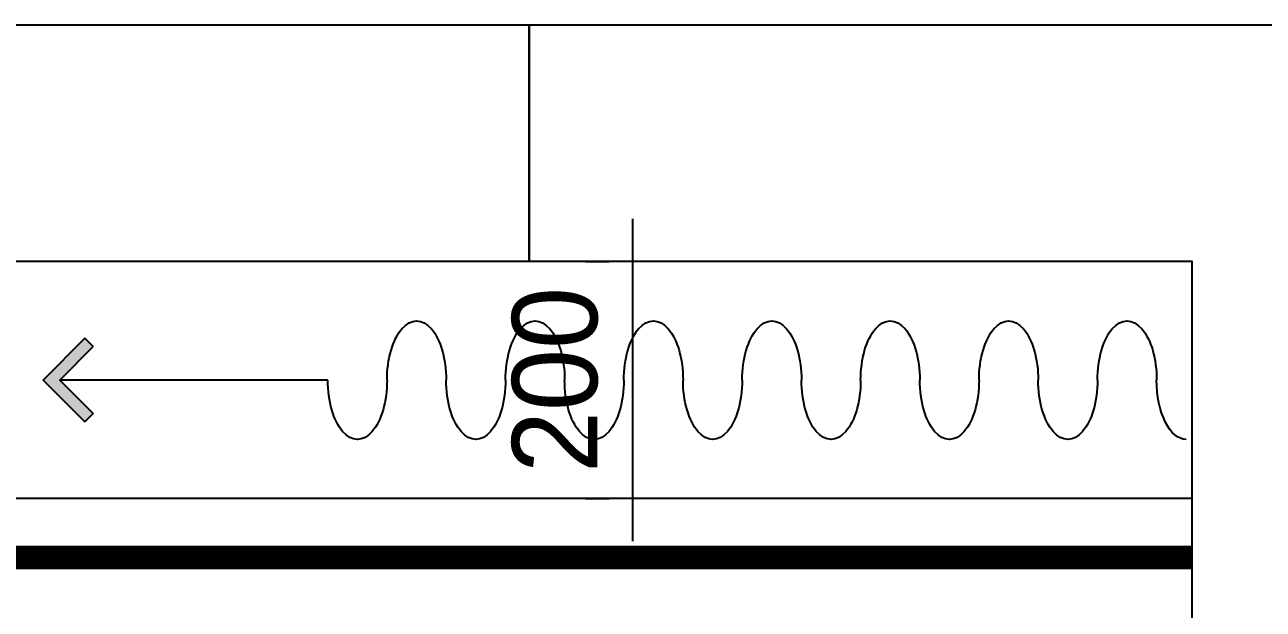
# Model space of a CAD drawing. Header units: millimetres. Extents: x 346859 to 753976, y -86090 to 5333.
# Drawn here: x 429527 to 430573, y -13526 to -13032 of the extents above; entities that cross this region are included whole.
import ezdxf

# ---------------------------------------------------------------- set-up
doc = ezdxf.new("R2010")
doc.units = ezdxf.units.MM
doc.header["$LTSCALE"] = 60
doc.linetypes.add('HID', pattern=[2.5, 1.5, -1])
for name, color, linetype in [('01. F-소품', 3, 'Continuous'), ('04-WIN', 4, 'Continuous'), ('07-DIM WAL', 5, 'Continuous'), ('2CONTINUOUS', 2, 'Continuous'), ('3.기호.계단선', 30, 'Continuous'), ('CEIL-LIGHT', 7, 'Continuous')]:
    doc.layers.add(name, color=color, linetype=linetype)
doc.styles.add('YOURNAME', font='HY울릉도M.TTF')
doc.dimstyles.new('40', dxfattribs={"dimscale": 40, "dimtxt": 1.8, "dimasz": 0.9, "dimexe": 0.5, "dimexo": 1, "dimgap": 0.7, "dimtad": 1, "dimdec": 0, "dimzin": 0, "dimdsep": 46, "dimtxsty": 'YOURNAME', "dimblk": 'NONE', "dimcen": 0, "dimclrd": 1, "dimclre": 1, "dimclrt": 7, "dimadec": 0, "dimazin": 0, "dimtfac": 1, "dimtdec": 0, "dimtix": 1, "dimtmove": 2, "dimatfit": 3, "dimldrblk": 'NONE', "dimfxl": 1, "dimtolj": 1, "dimtzin": 0, "dimarcsym": 0})

# ---------------------------------------------------------------- blocks, each defined once
blk = doc.blocks.new('VUSAUSEH')
at = {"layer": '04-WIN'}
blk.add_lwpolyline([(404153.2, 44145.2), (404153.2, 43945.2), (402348.2, 43945.2), (402348.2, 44145.2)], close=True, dxfattribs=at)
at = {"layer": '2CONTINUOUS'}
blk.add_lwpolyline([(404713.2, 39583.2), (404713.2, 43945.2), (404153.2, 43945.2), (404153.2, 44145.2), (405273.2, 44145.2), (405273.2, 43945.2), (404833.2, 43945.2), (404833.2, 39792.2), (407023.2, 39792.2), (407023.2, 39583.2), (404713.2, 39583.2)], dxfattribs=at)
blk = doc.blocks.new('FFSFDF')
at = {"layer": '01. F-소품'}
blk.add_hatch(color=8, dxfattribs=at).paths.add_polyline_path([(1567672.9, 1746751.1), (1567679.9, 1746744.1), (1567715.3, 1746779.4), (1567679.9, 1746814.8), (1567672.9, 1746807.7), (1567701.2, 1746779.4)])
at = {"layer": '01. F-소품', "color": 8}
for p, q in [((1567672.9, 1746807.7), (1567679.9, 1746814.8)), ((1567474.8, 1746779.4), (1567701.2, 1746779.4)), ((1567672.9, 1746751.1), (1567679.9, 1746744.1))]:
    blk.add_line(p, q, dxfattribs=at)
for points in [[(1567679.9, 1746814.8), (1567715.3, 1746779.4), (1567679.9, 1746744.1)], [(1567672.9, 1746807.7), (1567701.2, 1746779.4), (1567672.9, 1746751.1)]]:
    blk.add_lwpolyline(points, dxfattribs=at)
for centre, start_param, end_param in [((1566799.8, 1746779.4), 1.570796, 4.712389), ((1566899.8, 1746779.4), 1.570796, 4.712389), ((1566999.8, 1746779.4), 1.570796, 4.712389), ((1567099.8, 1746779.4), 1.570796, 4.712389), ((1567199.8, 1746779.4), 1.570796, 4.712389), ((1567299.8, 1746779.4), 1.570796, 4.712389), ((1567399.8, 1746779.4), 1.570796, 4.712389), ((1566749.8, 1746779.4), 6.283185, 7.853982), ((1566849.8, 1746779.4), 4.712389, 7.853982), ((1566949.8, 1746779.4), 4.712389, 7.853982), ((1567049.8, 1746779.4), 4.712389, 7.853982), ((1567149.8, 1746779.4), 4.712389, 7.853982), ((1567249.8, 1746779.4), 4.712389, 7.853982), ((1567349.8, 1746779.4), 4.712389, 7.853982), ((1567449.8, 1746779.4), 4.712389, 7.853982)]:
    blk.add_ellipse(centre, major_axis=(0, -50), ratio=0.5, start_param=start_param, end_param=end_param, dxfattribs=at)
blk = doc.blocks.new('cjswjdeh')
blk.add_blockref('VUSAUSEH', (25800, 0))
at = {"color": 8, "xscale": -1}
blk.add_blockref('FFSFDF', (1997258, -1702934.3), dxfattribs=at)
blk = doc.blocks.new('*D83')
at = {"layer": '07-DIM WAL', "color": 1, "lineweight": -2, "transparency": 16777216}
for p, q in [((430040.7, -13468.4), (430040.7, -13196.4)), ((430000.7, -13232.4), (430020.7, -13232.4)), ((430000.7, -13432.4), (430020.7, -13432.4))]:
    blk.add_line(p, q, dxfattribs=at)
at = {"layer": 'Defpoints', "color": 0, "transparency": 16777216}
for p in [(430040.7, -13232.4), (430040.7, -13232.4), (430040.7, -13432.4)]:
    blk.add_point(p, dxfattribs=at)
at = {"layer": '07-DIM WAL', "color": 7, "transparency": 16777216, "insert": (429975.3, -13332.4), "char_height": 72, "attachment_point": 5, "rotation": 90, "style": 'YOURNAME'}
blk.add_mtext('\\A1;200', dxfattribs=at)
blk = doc.blocks.new('_None')

msp = doc.modelspace()

# ---------------------------------------------------------------- linework, layer by layer
at = {"layer": '3.기호.계단선', "color": 10, "linetype": 'HID', "const_width": 20}
msp.add_lwpolyline([(430513.2, -13482.4), (427508.2, -13482.4)], dxfattribs=at)
at = {"layer": 'CEIL-LIGHT'}
msp.add_lwpolyline([(430513.2, -13432.4), (427508.2, -13432.4)], dxfattribs=at)

# ---------------------------------------------------------------- block references
msp.add_blockref('cjswjdeh', (0, -57177.6))

# ---------------------------------------------------------------- dimensions: what is measured, and where the dimension line sits
at = {"layer": '07-DIM WAL'}
dim = msp.add_linear_dim(base=(430040.7, -13232.4), p1=(430040.7, -13432.4), p2=(430040.7, -13232.4), angle=90, dimstyle='40', dxfattribs=at)
dim.commit()
dim.dimension.update_dxf_attribs({"geometry": '*D83', "text_midpoint": (429975.3, -13332.4)})

doc.saveas('drawing.dxf')
